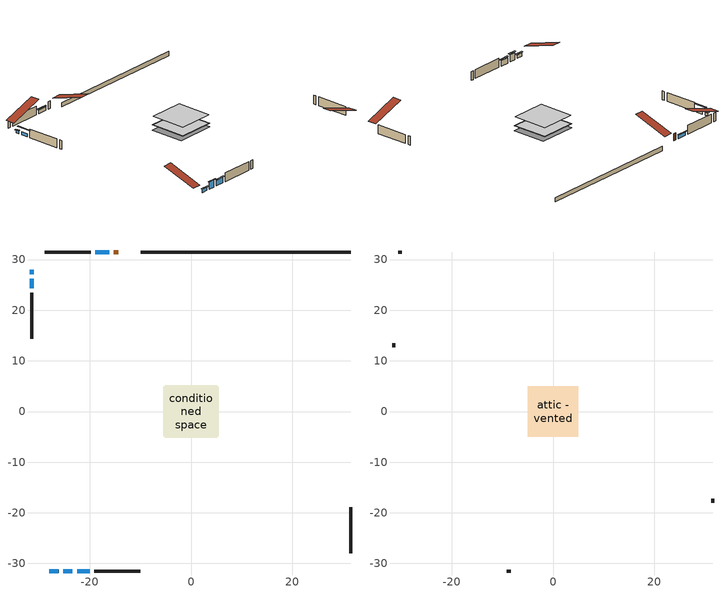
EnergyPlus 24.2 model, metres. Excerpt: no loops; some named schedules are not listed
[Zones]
conditioned space
 floor adiabatic (Floor2 construction): -5.17,-5.17 -5.17,5.17 5.17,5.17 5.17,-5.17 z1.2
 floor adiabatic (AdiabaticFloorConstruction): -5.01,-5.01 -5.01,5.01 5.01,5.01 5.01,-5.01 z1.2
 floor foundation (Slab1 construction): -5.49,-4.87 -5.49,4.87 5.49,4.87 5.49,-4.87 z0
 wall outside (AdiabaticWallConstruction 1): -14.39,31.49 -15.23,31.49 z1.2:3.23
 wall outside (AdiabaticWallConstruction): -27.99,-31.49 -26.16,-31.49 / -16.16,31.49 -18.91,31.49 / -31.49,26.21 -31.49,24.38 z1.2:2.12; -31.49,27.99 -31.49,27.14 z1.2:2.03; -25.23,-31.49 -23.4,-31.49 z1.2:3.18; -22.47,-31.49 -20.03,-31.49 z1.2:2.72
 wall outside (Wall1 construction): -19.83,31.49 -28.92,31.49 / -19.11,-31.49 -10.03,-31.49 / -31.49,23.45 -31.49,14.37 / 31.49,-27.99 31.49,-18.91 z1.2:3.64
 wall foundation (FoundationWall1 construction): 31.49,31.49 -9.96,31.49 z0:1.2
 window (WindowConstruction): -27.99,-31.49 -26.16,-31.49 z1.2:2.11
 window (WindowConstruction 5): -31.49,27.99 -31.49,27.14 z1.2:2.03
 window (WindowConstruction 1): -25.23,-31.49 -23.4,-31.49 z1.2:3.18
 window (WindowConstruction 2): -22.47,-31.49 -20.04,-31.49 z1.2:2.72
 window (WindowConstruction 3): -16.16,31.49 -18.91,31.49 z1.2:2.11
 window (WindowConstruction 4): -31.49,26.21 -31.49,24.38 z1.2:2.11
 door (Door): -14.39,31.49 -15.23,31.49 z1.2:3.23
 ceiling adiabatic (AdiabaticFloorConstruction): 5.01,-5.01 5.01,5.01 -5.01,5.01 -5.01,-5.01 z1.2
attic - vented
 floor to conditioned space (Floor1 construction Reversed): -5.01,-5.01 -5.01,5.01 5.01,5.01 5.01,-5.01 z3.64
 wall outside (Wall2 construction): -29.84,31.49 -30.56,31.49 / -9.1,-31.49 -8.38,-31.49 / -31.49,13.44 -31.49,12.73 / 31.49,-17.98 31.49,-17.26 z1.2:3.64
 roof outside (Roof1 construction): -13.46,31.49,3.64 -13.46,21.73,6.89 -10.89,21.73,6.89 -10.89,31.49,3.64; -28.92,-31.49,3.64 -28.92,-21.73,6.89 -31.49,-21.73,6.89 -31.49,-31.49,3.64; -31.49,28.92,3.64 -21.73,28.92,6.89 -21.73,31.49,6.89 -31.49,31.49,3.64; 31.49,-28.92,3.64 21.73,-28.92,6.89 21.73,-31.49,6.89 31.49,-31.49,3.64
shading: -25.86,-31.49 -28.29,-31.49 -28.29,-31.79 -25.86,-31.79 z2.41; -31.49,26.94 -31.49,28.19 -31.9,28.19 -31.9,26.94 z2.23; -23.1,-31.49 -25.53,-31.49 -25.53,-31.79 -23.1,-31.79 z3.48; -19.74,-31.49 -22.77,-31.49 -22.77,-31.79 -19.74,-31.79 z3.02; -19.2,31.49 -15.86,31.49 -15.86,31.79 -19.2,31.79 z2.41; -31.49,23.16 -31.49,27.43 -31.79,27.43 -31.79,23.16 z3.33
[Building]
Building 1: Terrain=Suburbs
[Site:Location]
Sault Ste Marie AP_ON: Latitude {deg}=46.49; Longitude {deg}=-84.51; Time Zone {hr}=-5; Elevation {m}=192; Keep Site Location Information=Yes
[Site:GroundTemperature:Shallow]
0.840846, -1.16074, -1.32103, -0.371179, 3.44196, 7.23733, 10.5277, 12.6121, 12.7892, 11.0939, 7.8874, 4.20846
[Site:WaterMainsTemperature]
Calculation Method=Schedule; Temperature Schedule=mains temperature schedule
[Material] Roughness=Rough; Thermal Absorptance=0.9
Name | Thickness {m} | Conductivity {W/m-K} | Density {kg/m3} | Specific Heat {J/kg-K} | Solar Absorptance | Visible Absorptance
asphalt or fiberglass shingles | 0.00635 | 0.162714 | 1121.4 | 1465.45 | 0.4 | 0.4
ceiling loosefill ins | 0.254 | 0.0480833 | 16.02 | 1046.75 | 0.7 | 0.7
ceiling stud and cavity | 0.1397 | 0.14941 | 65.682 | 1177.47 | 0.7 | 0.7
concrete 4.0 in. | 0.1016 | 1.803125 | 2242.8 | 837.4 | 0.7 | 0.7
concrete 8.0 in. | 0.2032 | 1.803125 | 2242.8 | 837.4 | 0.7 | 0.7
door material | 0.04445 | 0.327969 | 512.64 | 1214.23 | 0.7 | 0.7
exterior vertical ins | 0.00108814 | 0.029427 | 32.04 | 1214.23 | 0.7 | 0.7
floor covering | 0.0127 | 9.015625 | 54.468 | 1339.84 | 0.6 | 0.6
floor covering 1 | 0.0127 | 0.0433444 | 54.468 | 1339.84 | 0.6 | 0.6
floor rigid ins; wall rigid ins | 0.512978 | 0.029427 | 32.04 | 1214.23 | 0.7 | 0.7
floor stud and cavity | 0.0889 | 0.265444 | 50.32683 | 1063.81 | 0.7 | 0.7
floor stud and cavity 1 | 0.1397 | 1.75129 | 37.0049 | 1207.88 | 0.7 | 0.7
furniture material conditioned space 1 | 0.1524 | 0.115458 | 640.8 | 1214.23 | 0.6 | 0.6
gypsum board | 0.0127 | 0.160291 | 801 | 837.4 | 0.6 | 0.6
osb sheathing 0.5 in. | 0.0127 | 0.115458 | 512.64 | 1214.23 | 0.7 | 0.7
osb sheathing 0.75 in. | 0.01905 | 0.115458 | 512.64 | 1214.23 | 0.7 | 0.7
slab rigid ins | 0.0473583 | 0.029427 | 32.04 | 1214.23 | 0.7 | 0.7
wall stud and cavity | 0.1397 | 0.0883501 | 139.0536 | 1170.24 | 0.7 | 0.7
wall stud and cavity 1 | 0.0889 | 6.9971 | 50.32683 | 1063.81 | 0.6 | 0.6
wall stud and cavity 2 | 0.0889 | 0.380278 | 52.3479 | 1209.89 | 0.7 | 0.7
wall stud and cavity 3 | 0.0889 | 0.391764 | 83.0341 | 1211.67 | 0.7 | 0.7
wood siding | 0.0254 | 0.102417 | 544.68 | 1172.36 | 0.4 | 0.4
wood siding 1 | 0.00254 | 0.102417 | 544.68 | 1172.36 | 0.4 | 0.4
wood siding 2; wood siding 3 | 0.0254 | 0.102417 | 544.68 | 1172.36 | 0.7 | 0.7
[WindowMaterial:SimpleGlazingSystem]
Name | U-Factor {W/m2-K} | Solar Heat Gain Coefficient
WindowMaterial | 3.120061 | 0.51
WindowMaterial 1 | 4.23692 | 0.68
WindowMaterial 2 | 3.0559 | 0.64
WindowMaterial 3 | 2.95994 | 0.63
[Construction]
AdiabaticFloorConstruction: floor stud and cavity 1, floor rigid ins, osb sheathing 0.75 in., floor covering 1
AdiabaticWallConstruction: wood siding 2, wall rigid ins, wall stud and cavity 2, gypsum board
AdiabaticWallConstruction 1: wood siding 3, wall rigid ins, wall stud and cavity 2, gypsum board
Door: door material
Floor1 construction Reversed: gypsum board, ceiling stud and cavity, ceiling loosefill ins
Floor2 construction: floor stud and cavity, floor covering
FoundationWall1 construction: concrete 8.0 in.
furniture construction conditioned space 1: furniture material conditioned space 1
PartitionWallConstruction: gypsum board, wall stud and cavity 3, gypsum board
Roof1 construction: asphalt or fiberglass shingles
Slab1 construction: slab rigid ins, concrete 4.0 in.
Wall1 construction: wood siding, osb sheathing 0.5 in., wall stud and cavity, gypsum board
Wall2 construction: wood siding 1, wall stud and cavity 1
WindowConstruction; WindowConstruction 3; WindowConstruction 4: WindowMaterial
WindowConstruction 1: WindowMaterial 1
WindowConstruction 2: WindowMaterial 2
WindowConstruction 5: WindowMaterial 3
[Zone] Multiplier=1; Part of Total Floor Area=Yes
Name | Volume {m3}
attic - vented | 53.0449
conditioned space | 267.8
[Space]
Name | Zone | Volume {m3}
attic - vented 1 | attic - vented | 53.0449
conditioned space 1 | conditioned space | 267.8
[ZoneInfiltration:EffectiveLeakageArea]
infil attic - vented 1: Zone or Space=attic - vented 1; Schedule=Always On Discrete; Effective Air Leakage Area {cm2}=3951.34; Stack Coefficient=0.000395815; Wind Coefficient=1.34421e-05
[ZoneMixing]
whole house fan mix: Zone or Space=attic - vented; Schedule=Always On Continuous; Design Flow Rate Calculation Method=Flow/Zone; Design Flow Rate {m3/s}=0; Source Zone or Space=conditioned space
[SurfaceProperty:ExposedFoundationPerimeter]
Slab1: Exposed Perimeter Calculation Method=TotalExposedPerimeter; Total Exposed Perimeter {m}=41.454
[InternalMass] Zone or ZoneList=conditioned space; Space or SpaceList=conditioned space 1
Name | Construction | Surface Area {m2}
furniture mass conditioned space 1 | furniture construction conditioned space 1 | 125.776
partition wall mass | PartitionWallConstruction | 207.42
[Lights]
interior lighting: Zone or ZoneList or Space or SpaceList=conditioned space 1; Schedule=interior lighting schedule; Design Level Calculation Method=LightingLevel; Lighting Level {W}=343.2; Return Air Fraction=0; Fraction Radiant=0.6; Fraction Visible=0.2; Fraction Replaceable=1
[People]
occupants: Zone or ZoneList or Space or SpaceList=conditioned space 1; Number of People Schedule=occupants schedule; Number of People Calculation Method=People; Number of People=3; Fraction Radiant=0.314171; Sensible Heat Fraction=0.56303; Activity Level Schedule=occupants activity schedule; Carbon Dioxide Generation Rate {m3/s-W}=0; Enable ASHRAE 55 Comfort Warnings=No; Mean Radiant Temperature Calculation Type=EnclosureAveraged
[ElectricEquipment] Zone or ZoneList or Space or SpaceList=conditioned space 1; Design Level Calculation Method=EquipmentLevel
Name | Schedule | Design Level {W} | Fraction Latent | Fraction Radiant | Fraction Lost
clothes dryer | clothes dryer schedule | 140.772 | 0.015 | 0.081 | 0.85
clothes washer | clothes washer schedule | 32.1985 | 0.03 | 0.162 | 0.7
cooking range | cooking range schedule | 215.147 | 0.08 | 0.432 | 0.2
dishwasher | dishwasher schedule | 66.8632 | 0.3 | 0.18 | 0.4
fridge | fridge schedule | 72.9452 | 0 | 0.6 | 0
mech vent bath fan 0 | mech vent bath fan 0 schedule | 50.2 | 0 | 0 | 1
mech vent house fan | mech vent house fan schedule | 0 | 0 | 0 | 1
mech vent house fan cfis | mech vent house fan cfis schedule | 0 | 0 | 0 | 0
mech vent range fan 0 | mech vent range fan 0 schedule | 57 | 0 | 0 | 1
misc plug loads | misc plug loads schedule | 494.7 | 0.045 | 0.513 | 0.1
whole house fan | Always On Discrete | 0 | 0 | 0 | 1
[OtherEquipment] Zone or ZoneList or Space or SpaceList=conditioned space 1; Design Level Calculation Method=EquipmentLevel
Name | Fuel Type | Schedule | Design Level {W} | Fraction Latent | Fraction Radiant | Fraction Lost
clothes dryer 1 | Electricity | clothes dryer schedule | 0 | 0.015 | 0.081 | 0.85
cooking range 1 | Electricity | cooking range schedule | 0 | 0.08 | 0.432 | 0.2
general water use latent | None | general water use schedule | 62.594 | 1 | 0 | 0
general water use sensible | None | general water use schedule | -61.6891 | 0 | 0.6 | 0
mech vent house fan latent load | None | Always On Discrete | 0 | 1 | 0 | 0
mech vent house fan sensible load | None | Always On Discrete | 0 | 0 | 0 | 0
water heater energy adjustment1 | Electricity | Always On Discrete | 0.01 | 0 | 0 | 1
[ZoneInfiltration:DesignFlowRate] Zone or ZoneList or Space or SpaceList=conditioned space 1; Schedule=Always On Discrete; Design Flow Rate Calculation Method=Flow/Zone; Design Flow Rate {m3/s}=0
infil flow; natural vent flow; whole house fan flow
[ZoneControl:Thermostat]
conditioned space Thermostat: Zone or ZoneList=conditioned space; Control Type Schedule=conditioned space Thermostat Schedule; Control 1=conditioned space temperature setpoint; Temperature Difference Between Cutout And Setpoint {deltaC}=0
[ZoneHVAC:Baseboard:Convective:Electric]
electric baseboard: Availability Schedule=Always On Discrete; Heating Design Capacity {W}=17538.5; Efficiency=1
[Zone equipment]
conditioned space: electric baseboard
[Foundation:Kiva]
Foundation Kiva 1: Initial Indoor Air Temperature {C}=18; Wall Height Above Grade {m}=1.2; Wall Depth Below Slab {m}=0.2032; Custom Block Material Name 1=exterior vertical ins; Custom Block Depth 1 {m}=1.2; Custom Block X Position 1 {m}=0.2032; Custom Block Z Position 1 {m}=0
[Foundation:Kiva:Settings]
Soil Conductivity {W/m-K}=0.849921; Soil Density {kg/m3}=1842.3; Soil Specific Heat {J/kg-K}=418.7; Ground Solar Absorptivity=0.9; Ground Thermal Absorptivity=0.9; Ground Surface Roughness {m}=0.03; Far-Field Width {m}=40; Deep-Ground Boundary Condition=ZeroFlux; Deep-Ground Depth {m}=40; Minimum Cell Dimension {m}=0.2; Maximum Cell Growth Coefficient=3; Simulation Timestep=Timestep
[Exterior:Lights]
exterior lighting: Schedule=exterior lighting schedule; Design Level {W}=75.6
[EnergyManagementSystem:GlobalVariable]
infil_program_Qfan
infil_program_Qinf
natural_vent_program_Qnv
natural_vent_program_Qwhf
[EnergyManagementSystem:Sensor]
Name | Output:Variable or Output:Meter Index Key | Output:Variable or Output:Meter
airflow_gain | infil flow | Infiltration Sensible Heat Gain Energy
airflow_gain_1 | natural vent flow | Infiltration Sensible Heat Gain Energy
airflow_gain_2 | whole house fan flow | Infiltration Sensible Heat Gain Energy
airflow_loss | infil flow | Infiltration Sensible Heat Loss Energy
airflow_loss_1 | natural vent flow | Infiltration Sensible Heat Loss Energy
airflow_loss_2 | whole house fan flow | Infiltration Sensible Heat Loss Energy
clg_load_cond |  | Cooling:EnergyTransfer:Zone:CONDITIONED SPACE
clg_sp_s; clg_sp_s_1 | cooling setpoint | Schedule Value
clothes_dryer_exhaust_0_sch_s | clothes dryer exhaust 0 schedule | Schedule Value
conditioned_space_clg_unmet_s | conditioned space | Zone Cooling Setpoint Not Met Time
conditioned_space_htg_unmet_s | conditioned space | Zone Heating Setpoint Not Met Time
cool_season | cooling season schedule | Schedule Value
fridge_tin_s; tin_s; tin_s_1 | conditioned space | Zone Mean Air Temperature
htg_load_cond |  | Heating:EnergyTransfer:Zone:CONDITIONED SPACE
htg_sp_s; htg_sp_s_1 | heating setpoint | Schedule Value
ig_ee_conv | clothes dryer | Electric Equipment Convective Heating Energy
ig_ee_conv_2 | cooking range | Electric Equipment Convective Heating Energy
ig_ee_conv_4 | fridge | Electric Equipment Convective Heating Energy
ig_ee_conv_5 | misc plug loads | Electric Equipment Convective Heating Energy
ig_ee_conv_6 | whole house fan | Electric Equipment Convective Heating Energy
ig_ee_rad | clothes dryer | Electric Equipment Radiant Heating Energy
ig_ee_rad_2 | cooking range | Electric Equipment Radiant Heating Energy
ig_ee_rad_4 | fridge | Electric Equipment Radiant Heating Energy
ig_ee_rad_5 | misc plug loads | Electric Equipment Radiant Heating Energy
ig_ee_rad_6 | whole house fan | Electric Equipment Radiant Heating Energy
ig_lgt_conv | interior lighting | Lights Convective Heating Energy
ig_lgt_rad | interior lighting | Lights Radiant Heating Energy
ig_lgt_vis | interior lighting | Lights Visible Radiation Heating Energy
ig_oe_conv | clothes dryer 1 | Other Equipment Convective Heating Energy
ig_oe_conv_1 | cooking range 1 | Other Equipment Convective Heating Energy
ig_oe_conv_2 | general water use latent | Other Equipment Convective Heating Energy
ig_oe_conv_3 | general water use sensible | Other Equipment Convective Heating Energy
ig_oe_conv_4 | water heater energy adjustment1 | Other Equipment Convective Heating Energy
ig_oe_rad | clothes dryer 1 | Other Equipment Radiant Heating Energy
ig_oe_rad_1 | cooking range 1 | Other Equipment Radiant Heating Energy
ig_oe_rad_2 | general water use latent | Other Equipment Radiant Heating Energy
ig_oe_rad_3 | general water use sensible | Other Equipment Radiant Heating Energy
ig_oe_rad_4 | water heater energy adjustment1 | Other Equipment Radiant Heating Energy
ig_ppl_conv | occupants | People Convective Heating Energy
ig_ppl_rad | occupants | People Radiant Heating Energy
im_conv | furniture mass conditioned space 1 | Surface Inside Face Convection Heat Gain Energy
im_conv_1 | partition wall mass | Surface Inside Face Convection Heat Gain Energy
im_ig | furniture mass conditioned space 1 | Surface Inside Face Internal Gains Radiation Heat Gain Energy
im_ig_1 | partition wall mass | Surface Inside Face Internal Gains Radiation Heat Gain Energy
im_lgt | furniture mass conditioned space 1 | Surface Inside Face Lights Radiation Heat Gain Energy
im_lgt_1 | partition wall mass | Surface Inside Face Lights Radiation Heat Gain Energy
im_sol | furniture mass conditioned space 1 | Surface Inside Face Solar Radiation Heat Gain Energy
im_sol_1 | partition wall mass | Surface Inside Face Solar Radiation Heat Gain Energy
im_surf | furniture mass conditioned space 1 | Surface Inside Face Net Surface Thermal Radiation Heat Gain Energy
im_surf_1 | partition wall mass | Surface Inside Face Net Surface Thermal Radiation Heat Gain Energy
mech_vent_bath_fan_0_sch_s | mech vent bath fan 0 schedule | Schedule Value
mech_vent_range_fan_0_sch_s | mech vent range fan 0 schedule | Schedule Value
mv_conv | mech vent bath fan 0 | Electric Equipment Convective Heating Energy
mv_conv_1 | mech vent house fan | Electric Equipment Convective Heating Energy
mv_conv_2 | mech vent house fan cfis | Electric Equipment Convective Heating Energy
mv_conv_3 | mech vent range fan 0 | Electric Equipment Convective Heating Energy
mv_conv_4 | mech vent house fan latent load | Other Equipment Convective Heating Energy
mv_conv_5 | mech vent house fan sensible load | Other Equipment Convective Heating Energy
mv_rad | mech vent bath fan 0 | Electric Equipment Radiant Heating Energy
mv_rad_1 | mech vent house fan | Electric Equipment Radiant Heating Energy
mv_rad_2 | mech vent house fan cfis | Electric Equipment Radiant Heating Energy
mv_rad_3 | mech vent range fan 0 | Electric Equipment Radiant Heating Energy
mv_rad_4 | mech vent house fan latent load | Other Equipment Radiant Heating Energy
mv_rad_5 | mech vent house fan sensible load | Other Equipment Radiant Heating Energy
natural_vent_s | natural vent schedule | Schedule Value
out_pb_s |  | Site Outdoor Air Barometric Pressure
out_wt_s |  | Site Outdoor Air Humidity Ratio
site_vw_s |  | Site Wind Speed
ss_back_out | Window1 | Surface Window Shortwave from Zone Back Out Window Heat Transfer Rate
ss_back_out_1 | Window10 | Surface Window Shortwave from Zone Back Out Window Heat Transfer Rate
ss_back_out_2 | Window3 | Surface Window Shortwave from Zone Back Out Window Heat Transfer Rate
ss_back_out_3 | Window4 | Surface Window Shortwave from Zone Back Out Window Heat Transfer Rate
ss_back_out_4 | Window5 | Surface Window Shortwave from Zone Back Out Window Heat Transfer Rate
ss_back_out_5 | Window8 | Surface Window Shortwave from Zone Back Out Window Heat Transfer Rate
ss_conv | Door1 | Surface Inside Face Convection Heat Gain Energy
ss_conv_1 | Window1 | Surface Inside Face Convection Heat Gain Energy
ss_conv_2 | Window10 | Surface Inside Face Convection Heat Gain Energy
ss_conv_3 | Window3 | Surface Inside Face Convection Heat Gain Energy
ss_conv_4 | Window4 | Surface Inside Face Convection Heat Gain Energy
ss_conv_5 | Window5 | Surface Inside Face Convection Heat Gain Energy
ss_conv_6 | Window8 | Surface Inside Face Convection Heat Gain Energy
ss_ig | Door1 | Surface Inside Face Internal Gains Radiation Heat Gain Energy
ss_ig_1 | Window1 | Surface Inside Face Internal Gains Radiation Heat Gain Energy
ss_ig_2 | Window10 | Surface Inside Face Internal Gains Radiation Heat Gain Energy
ss_ig_3 | Window3 | Surface Inside Face Internal Gains Radiation Heat Gain Energy
ss_ig_4 | Window4 | Surface Inside Face Internal Gains Radiation Heat Gain Energy
ss_ig_5 | Window5 | Surface Inside Face Internal Gains Radiation Heat Gain Energy
ss_ig_6 | Window8 | Surface Inside Face Internal Gains Radiation Heat Gain Energy
ss_lgt | Door1 | Surface Inside Face Lights Radiation Heat Gain Energy
ss_sol | Door1 | Surface Inside Face Solar Radiation Heat Gain Energy
ss_surf | Door1 | Surface Inside Face Net Surface Thermal Radiation Heat Gain Energy
ss_surf_1 | Window1 | Surface Inside Face Net Surface Thermal Radiation Heat Gain Energy
ss_surf_2 | Window10 | Surface Inside Face Net Surface Thermal Radiation Heat Gain Energy
ss_surf_3 | Window3 | Surface Inside Face Net Surface Thermal Radiation Heat Gain Energy
ss_surf_4 | Window4 | Surface Inside Face Net Surface Thermal Radiation Heat Gain Energy
ss_surf_5 | Window5 | Surface Inside Face Net Surface Thermal Radiation Heat Gain Energy
ss_surf_6 | Window8 | Surface Inside Face Net Surface Thermal Radiation Heat Gain Energy
ss_trans_in | Window1 | Surface Window Transmitted Solar Radiation Rate
ss_trans_in_1 | Window10 | Surface Window Transmitted Solar Radiation Rate
ss_trans_in_2 | Window3 | Surface Window Transmitted Solar Radiation Rate
ss_trans_in_3 | Window4 | Surface Window Transmitted Solar Radiation Rate
ss_trans_in_4 | Window5 | Surface Window Transmitted Solar Radiation Rate
ss_trans_in_5 | Window8 | Surface Window Transmitted Solar Radiation Rate
ss_trans_out | Window1 | Surface Inside Face Initial Transmitted Diffuse Transmitted Out Window Solar Radiation Rate
ss_trans_out_1 | Window10 | Surface Inside Face Initial Transmitted Diffuse Transmitted Out Window Solar Radiation Rate
ss_trans_out_2 | Window3 | Surface Inside Face Initial Transmitted Diffuse Transmitted Out Window Solar Radiation Rate
ss_trans_out_3 | Window4 | Surface Inside Face Initial Transmitted Diffuse Transmitted Out Window Solar Radiation Rate
ss_trans_out_4 | Window5 | Surface Inside Face Initial Transmitted Diffuse Transmitted Out Window Solar Radiation Rate
ss_trans_out_5 | Window8 | Surface Inside Face Initial Transmitted Diffuse Transmitted Out Window Solar Radiation Rate
s_conv | Floor1 | Surface Inside Face Convection Heat Gain Energy
s_conv_1 | Floor2 | Surface Inside Face Convection Heat Gain Energy
s_conv_2 | FoundationWall1 | Surface Inside Face Convection Heat Gain Energy
s_conv_3 | inferred conditioned ceiling | Surface Inside Face Convection Heat Gain Energy
s_conv_4 | inferred conditioned floor | Surface Inside Face Convection Heat Gain Energy
s_conv_5 | Slab1 | Surface Inside Face Convection Heat Gain Energy
s_conv_6 | Wall1:0 | Surface Inside Face Convection Heat Gain Energy
s_conv_7 | Wall1:180 | Surface Inside Face Convection Heat Gain Energy
s_conv_8 | Wall1:270 | Surface Inside Face Convection Heat Gain Energy
s_conv_9 | Wall1:90 | Surface Inside Face Convection Heat Gain Energy
s_ig | Floor1 | Surface Inside Face Internal Gains Radiation Heat Gain Energy
s_ig_1 | Floor2 | Surface Inside Face Internal Gains Radiation Heat Gain Energy
s_ig_2 | FoundationWall1 | Surface Inside Face Internal Gains Radiation Heat Gain Energy
s_ig_3 | inferred conditioned ceiling | Surface Inside Face Internal Gains Radiation Heat Gain Energy
s_ig_4 | inferred conditioned floor | Surface Inside Face Internal Gains Radiation Heat Gain Energy
s_ig_5 | Slab1 | Surface Inside Face Internal Gains Radiation Heat Gain Energy
s_ig_6 | Wall1:0 | Surface Inside Face Internal Gains Radiation Heat Gain Energy
s_ig_7 | Wall1:180 | Surface Inside Face Internal Gains Radiation Heat Gain Energy
s_ig_8 | Wall1:270 | Surface Inside Face Internal Gains Radiation Heat Gain Energy
s_ig_9 | Wall1:90 | Surface Inside Face Internal Gains Radiation Heat Gain Energy
s_lgt | Floor1 | Surface Inside Face Lights Radiation Heat Gain Energy
s_lgt_1 | Floor2 | Surface Inside Face Lights Radiation Heat Gain Energy
s_lgt_2 | FoundationWall1 | Surface Inside Face Lights Radiation Heat Gain Energy
s_lgt_3 | inferred conditioned ceiling | Surface Inside Face Lights Radiation Heat Gain Energy
s_lgt_4 | inferred conditioned floor | Surface Inside Face Lights Radiation Heat Gain Energy
s_lgt_5 | Slab1 | Surface Inside Face Lights Radiation Heat Gain Energy
s_lgt_6 | Wall1:0 | Surface Inside Face Lights Radiation Heat Gain Energy
s_lgt_7 | Wall1:180 | Surface Inside Face Lights Radiation Heat Gain Energy
s_lgt_8 | Wall1:270 | Surface Inside Face Lights Radiation Heat Gain Energy
s_lgt_9 | Wall1:90 | Surface Inside Face Lights Radiation Heat Gain Energy
s_sol | Floor1 | Surface Inside Face Solar Radiation Heat Gain Energy
s_sol_1 | Floor2 | Surface Inside Face Solar Radiation Heat Gain Energy
s_sol_2 | FoundationWall1 | Surface Inside Face Solar Radiation Heat Gain Energy
s_sol_3 | inferred conditioned ceiling | Surface Inside Face Solar Radiation Heat Gain Energy
s_sol_4 | inferred conditioned floor | Surface Inside Face Solar Radiation Heat Gain Energy
s_sol_5 | Slab1 | Surface Inside Face Solar Radiation Heat Gain Energy
s_sol_6 | Wall1:0 | Surface Inside Face Solar Radiation Heat Gain Energy
s_sol_7 | Wall1:180 | Surface Inside Face Solar Radiation Heat Gain Energy
s_sol_8 | Wall1:270 | Surface Inside Face Solar Radiation Heat Gain Energy
s_sol_9 | Wall1:90 | Surface Inside Face Solar Radiation Heat Gain Energy
s_surf | Floor1 | Surface Inside Face Net Surface Thermal Radiation Heat Gain Energy
s_surf_1 | Floor2 | Surface Inside Face Net Surface Thermal Radiation Heat Gain Energy
s_surf_2 | FoundationWall1 | Surface Inside Face Net Surface Thermal Radiation Heat Gain Energy
s_surf_3 | inferred conditioned ceiling | Surface Inside Face Net Surface Thermal Radiation Heat Gain Energy
s_surf_4 | inferred conditioned floor | Surface Inside Face Net Surface Thermal Radiation Heat Gain Energy
s_surf_5 | Slab1 | Surface Inside Face Net Surface Thermal Radiation Heat Gain Energy
s_surf_6 | Wall1:0 | Surface Inside Face Net Surface Thermal Radiation Heat Gain Energy
s_surf_7 | Wall1:180 | Surface Inside Face Net Surface Thermal Radiation Heat Gain Energy
s_surf_8 | Wall1:270 | Surface Inside Face Net Surface Thermal Radiation Heat Gain Energy
s_surf_9 | Wall1:90 | Surface Inside Face Net Surface Thermal Radiation Heat Gain Energy
tout_s | conditioned space | Zone Outdoor Air Drybulb Temperature
win_s | conditioned space | Zone Air Humidity Ratio
[EnergyManagementSystem:Actuator]
Name | Actuated Component Unique | Actuated Component Type | Actuated Component Control Type
fridge_schedule_act | fridge schedule | Schedule:Constant | Schedule Value
infil_flow_act | infil flow | Zone Infiltration | Air Exchange Flow Rate
mech_vent_house_fan_cfis_act | mech vent house fan cfis | ElectricEquipment | Electricity Rate
mech_vent_house_fan_latent_load_act | mech vent house fan latent load | OtherEquipment | Power Level
mech_vent_house_fan_sensible_load_act | mech vent house fan sensible load | OtherEquipment | Power Level
natural_vent_flow_act | natural vent flow | Zone Infiltration | Air Exchange Flow Rate
water_heater_ec_adj_act | water heater energy adjustment1 | OtherEquipment | Power Level
whole_house_fan_act | whole house fan | ElectricEquipment | Electricity Rate
whole_house_fan_flow_act | whole house fan flow | Zone Infiltration | Air Exchange Flow Rate
whole_house_fan_mix_act | whole house fan mix | ZoneMixing | Air Exchange Flow Rate
